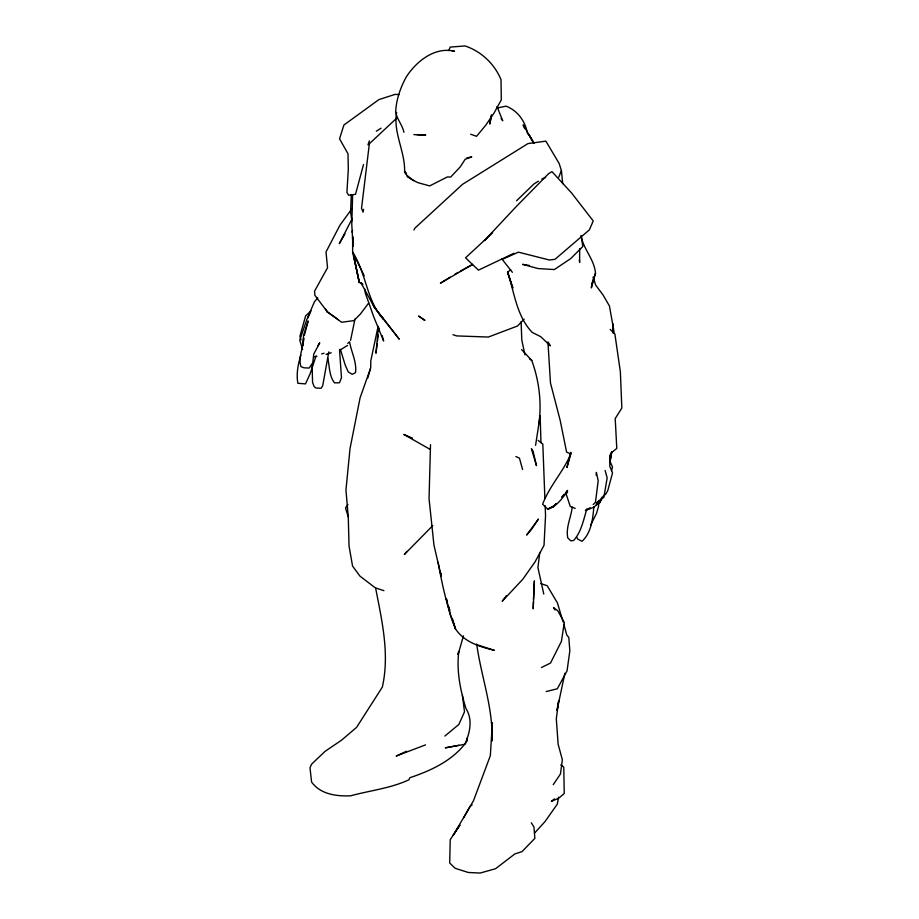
<?xml version="1.0" encoding="UTF-8"?>
<svg xmlns="http://www.w3.org/2000/svg" width="919" height="919" viewBox="0 0 919 919"><rect width="100%" height="100%" fill="white"/><g stroke="black" fill="none" stroke-linecap="round" stroke-linejoin="round"><path stroke-width="1.38" d="M579.648 248.589L579.613 262.432L579.441 259.583M610.239 454.974L610.205 464.543L610.239 454.974L612.525 451.861L616.787 448.438L615.213 418.57L621.841 408.047L620.359 371.77L614.868 333.907L610.147 329.427M438.133 562.382C442.119 584.645 447.174 607.597 455.525 628.941C464.348 642.186 479.752 646.746 494.422 650.365L478.259 645.138M351.288 194.541L350.576 211.795L351.897 220.882M492.136 732.592L491.941 741.093C493.331 707.86 481.119 676.579 476.685 644.001M492.274 726.918L492.366 722.667L490.344 755.671L473.492 800.725L453.285 835.13L459.959 824.998L450.23 839.656L449.701 862.987L455.158 868.294L468.299 872.487L480.166 873.05L495.571 868.708L514.881 853.912L521.946 851.683L534.869 838.369L533.95 826.985L531.32 822.792M430.517 444.727L429.047 498.649L433.952 545.116L441.143 576.075L441.235 573.33M352.632 194.667L351.782 224.305L352.988 246.476L352.724 237.136M533.399 602.14L533.204 608.803L534.376 580.865L533.479 599.475M312.138 364.74L312.552 382.396L314.195 386.681L316.044 388.025L321.202 388.255L322.741 385.578L328.807 351.897M593.881 506.622C592.858 518.649 591.365 532.71 582.037 541.314L577.994 539.258L576.546 537.121M598.866 501.763L598.545 506.38L596.511 513.388L590.561 525.243M378.375 327.83L375.963 353.264L377.192 343.476M591.779 283.879L591.376 287.946L595.512 273.115C594.202 259.147 583.588 249.417 581.107 236.137M458.822 651.445C456.341 670.755 460.327 690.066 465.933 708.503C473.055 719.577 469.793 733.029 464.922 744.275L445.267 747.848L459.006 745.275M596.121 475.192L596.397 472.389L598.189 480.717L595.432 502.429L593.169 504.554M377.537 340.685L378.237 335.09M378.766 330.897L379.122 328.106M539.809 552.422L537.925 567.62L543.772 594.019M458.466 651.72L458.087 654.523L463.452 635.856M609.768 461.556L611.583 452.091L610.205 461.809L612.514 467.036L611.491 470.884M538.902 423.762C541.831 402.556 539.074 380.523 531.756 360.432L521.624 349.599M535.582 445.324L540.119 415.721L540.992 442.74M558.545 797.198L557.328 804.102L545.036 821.563L534.433 833.211M363.579 209.36L363.074 212.174L361.523 208.28L369.369 143.72L396.526 118.321M491.424 114.783L489.747 124.088L491.493 115.955M609.768 461.855L611.583 452.091M572.215 507.208C571.078 517.397 565.633 527.54 567.77 537.868L570.756 540.854L573.628 540.51C581.532 531.664 583.439 519.809 586.885 508.919M350.576 340.329L354.975 319.019M564.875 673.271L556.994 710.467L558.718 700.611L556.305 718.761L558.132 744.229L562.359 759.76L560.464 773.959L553.227 784.7M378.111 326.325L370.782 360.937L370.725 367.749L360.11 397.743L350.047 448.449L345.946 490.011L348.267 516.903L349.048 546.127L352.563 566.081L359.972 576.144L375.377 587.884L383.912 590.664M352.115 232.22L352.54 230.462M304.338 335.366L308.152 320.949L303.488 335.573L303.144 345.291L303.638 337.985C303.546 347.669 297.94 356.928 300.961 366.647L304.04 367.818L309.198 368.048L312.747 362.741L313.747 354.171L319.732 342.753L317.871 345.923M367.807 377.973L370.472 368.634M396.629 112.417C392.93 132.91 405.509 151.922 404.578 172.427L406.301 174.254M363.51 164.604L355.515 194.311L348.669 195.242L346.911 192.508L348.301 169.613L348.014 153.795L339.536 138.803L343.924 124.995L378.915 99.597L395.044 94.381L399.076 94.565M300.881 355.044C298.078 364.085 296.159 373.861 297.859 383.292L305.487 383.878L310.266 373.447L316.044 355.929M594.065 277.515L592.066 283.523L595.512 273.115M367.979 144.88L369.335 140.871M601.876 497.282L599.854 502.486L593.525 507.334L585.598 510.562M558.763 177.206L561.383 170.566L559.2 163.559L545.875 141.135L528 143.571L462.521 184.34L414.837 228.199L413.964 229.991M448.771 50.648L450.195 47.087L465.094 45.95C481.303 51.418 494.479 63.859 501.016 79.654L501.292 99.918L493.997 113.094L485.726 125.26L476.559 136.311L470.666 134.231M601.945 497.374L599.854 502.486L596.5 504.508M307.899 317.905L311.013 310.829L305.613 315.918L299.893 336.308L301.064 339.812M602.071 498.041L599.854 502.486L596.236 504.451M463.727 817.772L470.126 806.296L472.148 804.929M352.287 218.492L339.283 243.673L344.97 233.851M347.933 504.485L345.51 508.012L348.267 516.903M351.701 209.095L339.95 225.189L326.004 251.978L327.543 267.728L314.574 291.128L314.872 295.309L327.486 312.035L341.638 322.27L353.861 320.616L360.374 314.057L368.634 303.109M506.38 595.696L502.211 601.267L522.831 579.2L534.984 561.991L544.025 545.358L545.541 515.72L545.162 505.691M406.968 551.366L404.326 554.536L432.838 525.553M564.289 494.307L561.796 497.236L567.597 492.308M565.943 492.343L567.597 490.378C562.773 498.098 556.903 506.358 547.781 509.149L542.647 504.209C549.298 486.277 563.313 471.757 570.791 453.906L570.802 452.309L566.943 467.472L570.791 453.906L566.609 452.148L560.153 420.236L550.481 383.028L547.931 341.811M317.79 297.894L314.424 301.8L306.877 319.41L299.766 340.133L302.592 349.553M556.282 503.578L553.1 506.943L555.708 504.037M524.129 319.203L517.489 326.015L488.357 337.043L456.651 335.917L452.987 334.688M516.558 200.756L533.996 183.926L538.465 181.158M492.595 232.76L484.382 240.583L516.179 206.649L548.54 173.725L551.951 171.635L571.584 192.979L593.237 220.951L589.378 229.853L555.007 259.307L549.482 260.02L518.396 252.162L503.118 258.997M487.311 237.665L465.531 257.825L478.431 270.152L513.962 253.288M602.967 496.478L606.023 493.79L607.861 490.286L612.525 472.94L609.561 465.726M599.831 500.12L596.442 503.038L603.863 497.317L607.172 477.823L605.116 470.448M347.715 343.396L349.588 341.822C351.253 352.034 356.986 362.235 355.504 372.643L352.23 374.332L348.221 371.885L345.176 364.958L340.363 349.289M444.865 736.05L458.845 724.482L464.497 711.857L462.395 695.166M554.364 798.887L551.366 801.379L558.809 798.151L564.232 793.511L563.772 767.089L560.785 764.872M510.723 269.795L507.587 272.162L512.791 287.911L507.587 272.162C514.548 292.828 516.409 315.745 532.181 332.391L540.751 336.687L550.32 345.843L548.528 342.821M376.342 131.187L381.075 128.189M340.191 350.001L347.497 345.418M450.138 277.159L440.408 283.201L472.584 264.408L460.339 271.151M455.008 274.149L458.202 272.346M585.369 510.332L590.205 507.713M541.452 667.504L550.504 663.058L561.429 641.359L564.312 622.45L557.799 610.802L553.525 607.62L555.007 610.009M406.531 751.225L396.135 756.073L425.52 744.884M541.808 179.079L545.656 177.367M326.05 354.401L331.196 352.793M321.65 353.907L324.039 353.241M546.162 691.559L557.328 688.779L567.057 670.824L569.849 650.824L568.804 637.476L566.77 635.018L563.875 624.369M314.298 356.882L316.906 356.331M497.742 107.891L506.093 106.145C517.971 110.843 525.438 121.48 527.575 133.99M466.795 157.919L471.746 156.919L465.186 159.251L460.281 166.833L450.712 177.057L447.358 176.953L429.713 185.902L418.099 182.732L413.665 180.583L407.347 176.459L404.808 171.348L406.451 173.53M413.849 134.611L425.75 135.116L416.858 134.611M452.205 51.119L454.549 51.223C434.779 46.547 416.583 61.159 406.382 76.771C400.443 87.512 396.307 99.401 395.675 111.727C396.859 119.263 402.453 124.961 403.935 132.29M529.218 265.43L522.555 264.362L538.063 268.555L554.341 269.566L570.722 258.595L582.807 246.51L581.199 235.459M540.774 583.634L547.196 585.713L557.431 602.944L563.083 621.956M575.168 508.379L570.251 506.403L565.943 493.365M412.585 438.191L403.809 434.446L430.31 449.483M515.892 456.559L519.442 458.156L522.589 469.494M362.511 284.316L359.272 282.409L352.632 252.231L352.655 236.183M407.347 176.459L413.665 180.583M529.436 358.778L531.756 360.432M362.89 284.178L360.983 282.799L374.205 307.095L399.11 338.985L374.205 307.095L373.148 304.488M338.445 319.766L327.003 311.552L327.486 312.035L325.349 308.715M538.132 440.373L542.819 444.049L544.887 498.523M408.013 176.08L409.736 177.907M501.877 258.94L512.388 272.323M501.073 118.482L502.739 120.791L496.984 106.501M533.571 142.388L523.118 124.904L524.749 128.694M533.985 143.238L528.999 134.863L533.629 143.353M364.257 275.872L352.632 252.231C366.29 272.977 366.463 300.502 383.292 319.192L382.143 316.607M593.019 277.09L595.684 285.12L603.197 295.194L609.435 305.993L614.076 332.023M447.116 601.244L446.312 598.614L450.402 615.202L455.525 628.941L452.32 618.395M448.713 606.529L449.919 610.48M382.12 335.573L383.625 341.006L373.838 317.089L365.314 293.092L364.751 289.071M524.933 354.803L521.797 340.053L521.096 321.776M375.641 588.149C381.913 620.739 389.828 654.029 382.315 687.148L356.572 727.389L341.489 740.22L325.039 751.374L311.598 764.171L310.002 767.767L311.587 782.012C320.352 794.338 336.572 796.451 350.633 795.797C370.185 790.501 390.311 788.376 408.852 779.863L409.92 777.704C431.631 770.386 453.699 760.197 467.185 740.829L467.128 738.037M327.715 358.088C329.691 366.359 329.002 375.894 334.527 382.867L339.502 382.763L341.477 377.629L339.502 349.565M561.417 170.543L562.681 183.616M613.295 332.425L612.962 323.856L613.295 333.528M538.304 519.246L531.435 529.516L526.633 535.042L538.304 519.246M554.444 505.691L547.781 509.149L554.444 505.691M424.21 319.904L418.559 316.044L424.946 320.398L424.21 319.904M533.123 451.459L531.4 448.702L536.478 465.669L533.123 451.459M359.099 281.455L353.826 256.229L359.272 282.409L359.099 281.455"/></g></svg>
